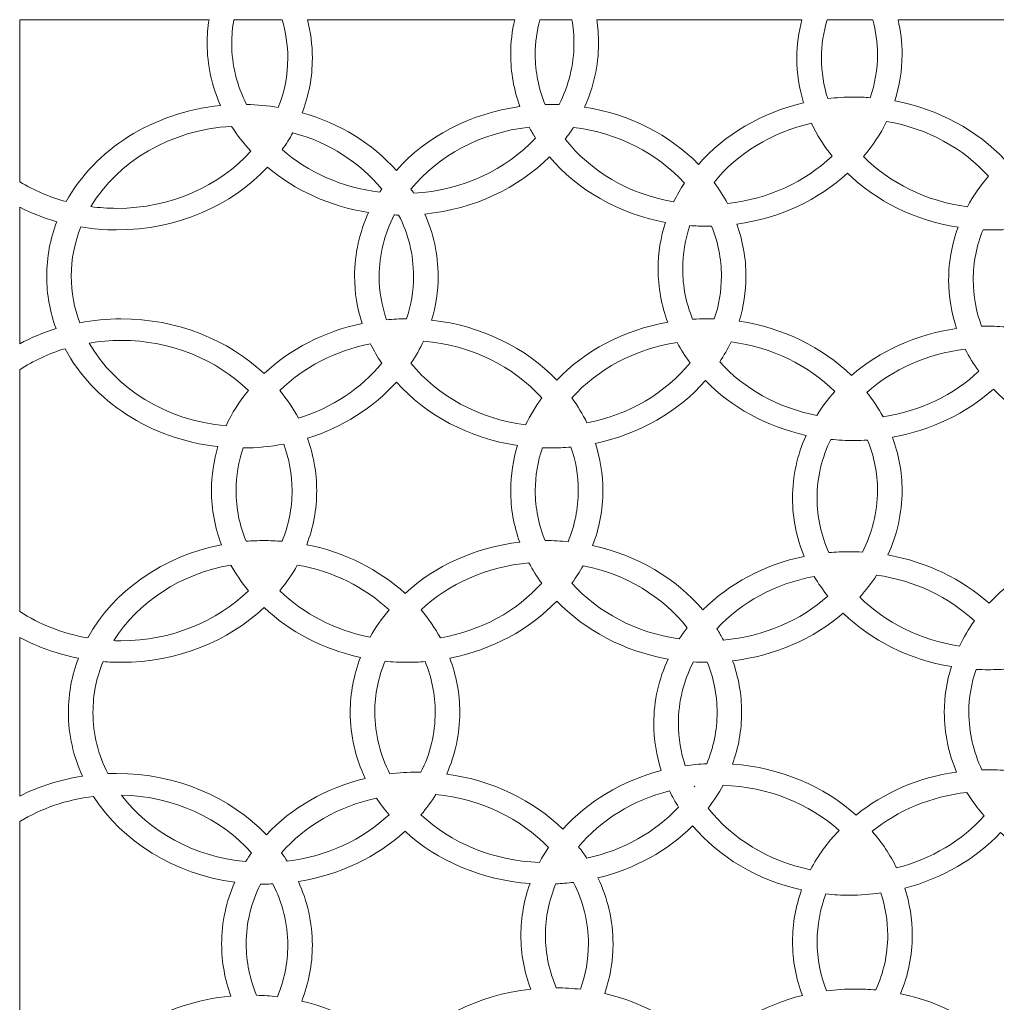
# Model space of a CAD drawing. Header units: millimetres. Extents: x -1200 to 1200, y -590 to 590.
# Drawn here: x -1200 to -617, y 3 to 590 of the extents above; entities that cross this region are included whole.
import ezdxf

# ---------------------------------------------------------------- set-up
doc = ezdxf.new("R2010")
doc.units = ezdxf.units.MM
doc.header["$MEASUREMENT"] = 0
doc.layers.add('Layer 1', color=7, linetype='Continuous')

msp = doc.modelspace()

# ---------------------------------------------------------------- linework, layer by layer
at = {"layer": 'Layer 1', "color": 250, "lineweight": 20}
for points, knots in [([(-1200.05, 493.2629), (-1200.05, 493.2629), (-1200.05, 589.9734), (-1200.05, 589.9734), (-1200.05, 589.9734), (-1087.1297, 589.9734), (-1087.1297, 589.9734), (-1087.8622, 585.3506), (-1088.2415, 580.6319), (-1088.2415, 575.8364), (-1088.2415, 562.7644), (-1085.4226, 550.2522), (-1080.3003, 538.7397), (-1120.8386, 534.7361), (-1155.2091, 512.3798), (-1172.3166, 481.4035), (-1182.2969, 484.1203), (-1191.6278, 488.1521), (-1200.05, 493.2629)], [0, 0, 0, 0, 0.16666667, 0.16666667, 0.16666667, 0.33333333, 0.33333333, 0.33333333, 0.5, 0.5, 0.5, 0.66666667, 0.66666667, 0.66666667, 0.83333333, 0.83333333, 0.83333333, 1, 1, 1, 1]), ([(-1072.3111, 589.9734), (-1072.3111, 589.9734), (-1043.5507, 589.9734), (-1043.5507, 589.9734), (-1041.3289, 582.642), (-1040.1419, 574.9476), (-1040.1419, 567.0159), (-1040.1419, 556.7365), (-1042.1386, 546.8532), (-1045.7961, 537.6448), (-1051.9478, 538.6553), (-1058.2663, 539.2411), (-1064.7111, 539.3614), (-1070.407, 550.5133), (-1073.5837, 562.8591), (-1073.5837, 575.8364), (-1073.5837, 580.6452), (-1073.1493, 585.3664), (-1072.3111, 589.9734)], [0, 0, 0, 0, 0.16666667, 0.16666667, 0.16666667, 0.33333333, 0.33333333, 0.33333333, 0.5, 0.5, 0.5, 0.66666667, 0.66666667, 0.66666667, 0.83333333, 0.83333333, 0.83333333, 1, 1, 1, 1]), ([(-1028.4501, 589.9734), (-1028.4501, 589.9734), (-904.7966, 589.9734), (-904.7966, 589.9734), (-906.3779, 583.2679), (-907.2087, 576.3275), (-907.2087, 569.221), (-907.2087, 558.396), (-905.2745, 547.9549), (-901.7029, 538.147), (-931.459, 534.0466), (-957.5451, 520.0141), (-975.4002, 500.0592), (-989.6458, 515.9777), (-1009.1297, 528.1276), (-1031.5381, 534.4711), (-1027.6158, 544.7031), (-1025.484, 555.6485), (-1025.484, 567.0159), (-1025.484, 574.9049), (-1026.5114, 582.5891), (-1028.4501, 589.9734)], [0, 0, 0, 0, 0.14285714, 0.14285714, 0.14285714, 0.28571429, 0.28571429, 0.28571429, 0.42857143, 0.42857143, 0.42857143, 0.57142857, 0.57142857, 0.57142857, 0.71428571, 0.71428571, 0.71428571, 0.85714286, 0.85714286, 0.85714286, 1, 1, 1, 1]), ([(-889.7809, 589.9734), (-889.7809, 589.9734), (-870.7303, 589.9734), (-870.7303, 589.9734), (-869.8911, 585.3664), (-869.4537, 580.6455), (-869.4537, 575.8364), (-869.4537, 562.8271), (-872.6439, 550.4502), (-878.3658, 539.2765), (-880.0977, 539.3443), (-881.8377, 539.3853), (-883.5882, 539.3853), (-884.627, 539.3853), (-885.6624, 539.3695), (-886.6952, 539.3452), (-890.483, 548.6961), (-892.5507, 558.7535), (-892.5507, 569.221), (-892.5507, 576.3612), (-891.5925, 583.3089), (-889.7809, 589.9734)], [0, 0, 0, 0, 0.14285714, 0.14285714, 0.14285714, 0.28571429, 0.28571429, 0.28571429, 0.42857143, 0.42857143, 0.42857143, 0.57142857, 0.57142857, 0.57142857, 0.71428571, 0.71428571, 0.71428571, 0.85714286, 0.85714286, 0.85714286, 1, 1, 1, 1]), ([(-855.9088, 589.9734), (-855.9088, 589.9734), (-733.5584, 589.9734), (-733.5584, 589.9734), (-735.4971, 582.5887), (-736.5204, 574.9049), (-736.5204, 567.0159), (-736.5204, 557.8024), (-735.1162, 548.8675), (-732.498, 540.3641), (-757.7173, 534.4669), (-779.6228, 521.3125), (-795.1179, 503.6216), (-812.3214, 521.1773), (-836.1576, 533.5922), (-863.1579, 537.8061), (-857.7698, 549.5746), (-854.7959, 562.4106), (-854.7959, 575.8364), (-854.7959, 580.6319), (-855.1756, 585.3506), (-855.9088, 589.9734)], [0, 0, 0, 0, 0.14285714, 0.14285714, 0.14285714, 0.28571429, 0.28571429, 0.28571429, 0.42857143, 0.42857143, 0.42857143, 0.57142857, 0.57142857, 0.57142857, 0.71428571, 0.71428571, 0.71428571, 0.85714286, 0.85714286, 0.85714286, 1, 1, 1, 1]), ([(-718.4582, 589.9734), (-718.4582, 589.9734), (-691.1957, 589.9734), (-691.1957, 589.9734), (-689.3826, 583.3089), (-688.4207, 576.3612), (-688.4207, 569.221), (-688.4207, 560.261), (-689.9395, 551.6018), (-692.7499, 543.4286), (-695.9837, 543.6684), (-699.253, 543.7956), (-702.5552, 543.7956), (-707.8201, 543.7956), (-713.007, 543.4862), (-718.0904, 542.8871), (-720.5454, 550.5683), (-721.8625, 558.6618), (-721.8625, 567.0159), (-721.8625, 574.9472), (-720.679, 582.6416), (-718.4582, 589.9734)], [0, 0, 0, 0, 0.14285714, 0.14285714, 0.14285714, 0.28571429, 0.28571429, 0.28571429, 0.42857143, 0.42857143, 0.42857143, 0.57142857, 0.57142857, 0.57142857, 0.71428571, 0.71428571, 0.71428571, 0.85714286, 0.85714286, 0.85714286, 1, 1, 1, 1]), ([(-676.1795, 589.9734), (-676.1795, 589.9734), (-555.6601, 589.9734), (-555.6601, 589.9734), (-557.243, 583.2684), (-558.0736, 576.3283), (-558.0736, 569.221), (-558.0736, 557.3463), (-555.7457, 545.935), (-551.4816, 535.313), (-575.1295, 531.2867), (-596.2664, 520.9575), (-612.5266, 506.4113), (-628.998, 523.9298), (-651.9505, 536.593), (-678.1096, 541.52), (-675.2791, 550.3358), (-673.7629, 559.6287), (-673.7629, 569.221), (-673.7629, 576.3279), (-674.5966, 583.2684), (-676.1795, 589.9734)], [0, 0, 0, 0, 0.14285714, 0.14285714, 0.14285714, 0.28571429, 0.28571429, 0.28571429, 0.42857143, 0.42857143, 0.42857143, 0.57142857, 0.57142857, 0.57142857, 0.71428571, 0.71428571, 0.71428571, 0.85714286, 0.85714286, 0.85714286, 1, 1, 1, 1]), ([(-634.828, 478.3861), (-631.3506, 484.8261), (-627.131, 490.9008), (-622.2649, 496.5241), (-637.137, 513.1491), (-658.5395, 525.0755), (-683.0298, 529.2698), (-686.6653, 521.7746), (-691.2912, 514.7317), (-696.7609, 508.2704), (-681.1441, 492.5282), (-659.3897, 481.5917), (-634.828, 478.3861)], [0, 0, 0, 0, 0.25, 0.25, 0.25, 0.5, 0.5, 0.5, 0.75, 0.75, 0.75, 1, 1, 1, 1]), ([(-1062.2255, 511.4663), (-1066.5087, 516.1069), (-1070.3379, 521.0813), (-1073.6587, 526.3359), (-1110.096, 524.3236), (-1141.449, 505.3967), (-1157.6047, 478.4343), (-1152.5814, 477.7622), (-1147.4386, 477.4132), (-1142.2067, 477.4132), (-1109.8573, 477.4132), (-1080.9459, 490.7438), (-1062.2255, 511.4663)], [0, 0, 0, 0, 0.25, 0.25, 0.25, 0.5, 0.5, 0.5, 0.75, 0.75, 0.75, 1, 1, 1, 1]), ([(-984.1291, 488.8557), (-996.9884, 504.6504), (-1015.5326, 516.6539), (-1037.0999, 522.5252), (-1039.0225, 519.0438), (-1041.1653, 515.6734), (-1043.5083, 512.4237), (-1028.1112, 498.9528), (-1007.8651, 489.7518), (-985.3161, 487.0568), (-984.9278, 487.6609), (-984.5305, 488.2591), (-984.1291, 488.8557)], [0, 0, 0, 0, 0.25, 0.25, 0.25, 0.5, 0.5, 0.5, 0.75, 0.75, 0.75, 1, 1, 1, 1]), ([(-966.6659, 488.8536), (-966.1223, 488.0471), (-965.5894, 487.2347), (-965.071, 486.4141), (-935.8252, 488.0284), (-909.8583, 500.5401), (-892.3925, 519.357), (-893.7402, 521.4708), (-895.0078, 523.6294), (-896.1868, 525.8311), (-925.1653, 522.6758), (-950.4401, 508.7829), (-966.6659, 488.8536)], [0, 0, 0, 0, 0.25, 0.25, 0.25, 0.5, 0.5, 0.5, 0.75, 0.75, 0.75, 1, 1, 1, 1]), ([(-810.016, 481.2769), (-808.1424, 485.1384), (-806.0072, 488.88), (-803.6276, 492.4825), (-819.6416, 510.1947), (-843.1035, 522.5021), (-869.7925, 525.6924), (-871.3268, 523.3056), (-872.9692, 520.9776), (-874.7096, 518.7136), (-859.8141, 499.6484), (-836.754, 485.8565), (-810.016, 481.2769)], [0, 0, 0, 0, 0.25, 0.25, 0.25, 0.5, 0.5, 0.5, 0.75, 0.75, 0.75, 1, 1, 1, 1]), ([(-715.5337, 508.5161), (-720.3853, 514.6136), (-724.5028, 521.1905), (-727.77, 528.1497), (-751.5891, 522.8021), (-772.1009, 510.0671), (-785.9276, 492.9088), (-782.9251, 488.892), (-780.2333, 484.6819), (-777.8874, 480.3019), (-753.3727, 482.9713), (-731.5112, 493.3252), (-715.5337, 508.5161)], [0, 0, 0, 0, 0.25, 0.25, 0.25, 0.5, 0.5, 0.5, 0.75, 0.75, 0.75, 1, 1, 1, 1]), ([(-958.4263, 474.0091), (-953.3041, 462.4966), (-950.4847, 449.9866), (-950.4847, 436.9138), (-950.4847, 427.8556), (-951.8353, 419.0646), (-954.3709, 410.6899), (-924.5628, 407.4075), (-898.1915, 394.1891), (-879.7114, 374.9511), (-862.9948, 392.3509), (-839.8227, 404.8251), (-813.4905, 409.479), (-817.2451, 419.5091), (-819.2783, 430.2152), (-819.2783, 441.324), (-819.2783, 450.9147), (-817.763, 460.2036), (-814.9332, 469.0172), (-843.0298, 474.3087), (-867.4285, 488.5242), (-884.0695, 508.0963), (-902.7553, 489.5282), (-928.9594, 476.9195), (-958.4263, 474.0091)], [0, 0, 0, 0, 0.125, 0.125, 0.125, 0.25, 0.25, 0.25, 0.375, 0.375, 0.375, 0.5, 0.5, 0.5, 0.625, 0.625, 0.625, 0.75, 0.75, 0.75, 0.875, 0.875, 0.875, 1, 1, 1, 1]), ([(-1054.2753, 378.7916), (-1038.8068, 393.3591), (-1018.5832, 403.9901), (-995.8105, 408.7323), (-998.7404, 417.691), (-1000.3113, 427.1469), (-1000.3113, 436.9138), (-1000.3113, 450.3403), (-997.3392, 463.1746), (-991.9512, 474.9436), (-1015.0807, 478.5537), (-1035.8888, 488.1789), (-1052.196, 501.8999), (-1073.6337, 479.1105), (-1106.0441, 464.5452), (-1142.2067, 464.5452), (-1149.5178, 464.5452), (-1156.6754, 465.1442), (-1163.6198, 466.2843), (-1167.2783, 457.0756), (-1169.2725, 447.1939), (-1169.2725, 436.9138), (-1169.2725, 427.2403), (-1167.505, 417.918), (-1164.2487, 409.1782), (-1156.305, 410.6882), (-1148.0656, 411.4882), (-1139.6205, 411.4882), (-1105.9895, 411.4882), (-1075.6058, 398.8869), (-1054.2753, 378.7916)], [0, 0, 0, 0, 0.1, 0.1, 0.1, 0.2, 0.2, 0.2, 0.3, 0.3, 0.3, 0.4, 0.4, 0.4, 0.5, 0.5, 0.5, 0.6, 0.6, 0.6, 0.7, 0.7, 0.7, 0.8, 0.8, 0.8, 0.9, 0.9, 0.9, 1, 1, 1, 1]), ([(-646.004, 434.7086), (-646.004, 445.6672), (-644.0217, 456.2307), (-640.3642, 466.1427), (-666.2986, 470.2184), (-689.3095, 481.8585), (-706.3149, 498.3529), (-723.614, 482.5241), (-746.6179, 471.5378), (-772.3732, 467.9894), (-768.8006, 458.1807), (-766.8655, 447.7401), (-766.8655, 436.9138), (-766.8655, 427.6205), (-768.2893, 418.6097), (-770.953, 410.0405), (-744.6227, 406.1175), (-721.248, 394.4063), (-704.0225, 377.7198), (-687.2083, 392.1939), (-665.4554, 402.2577), (-641.234, 405.7366), (-644.333, 414.9299), (-646.004, 424.6533), (-646.004, 434.7086)], [0, 0, 0, 0, 0.125, 0.125, 0.125, 0.25, 0.25, 0.25, 0.375, 0.375, 0.375, 0.5, 0.5, 0.5, 0.625, 0.625, 0.625, 0.75, 0.75, 0.75, 0.875, 0.875, 0.875, 1, 1, 1, 1]), ([(-1200.05, 396.6131), (-1200.05, 396.6131), (-1200.05, 478.075), (-1200.05, 478.075), (-1193.0746, 474.5612), (-1185.6543, 471.6589), (-1177.8788, 469.4576), (-1181.8016, 459.2252), (-1183.9303, 448.282), (-1183.9303, 436.9138), (-1183.9303, 426.0234), (-1181.9722, 415.5226), (-1178.3591, 405.6635), (-1185.9807, 403.2976), (-1193.2412, 400.2502), (-1200.05, 396.6131)], [0, 0, 0, 0, 0.2, 0.2, 0.2, 0.4, 0.4, 0.4, 0.6, 0.6, 0.6, 0.8, 0.8, 0.8, 1, 1, 1, 1]), ([(-969.3456, 411.4874), (-966.6138, 419.5531), (-965.1426, 428.0873), (-965.1426, 436.9138), (-965.1426, 449.8923), (-968.3183, 462.2377), (-974.0145, 473.3904), (-974.9268, 473.4087), (-975.8356, 473.4382), (-976.7428, 473.4736), (-982.4652, 462.2991), (-985.6533, 449.9238), (-985.6533, 436.9138), (-985.6533, 427.8782), (-984.1116, 419.149), (-981.2556, 410.9148), (-977.3389, 411.2796), (-973.366, 411.4751), (-969.3456, 411.4874)], [0, 0, 0, 0, 0.16666667, 0.16666667, 0.16666667, 0.33333333, 0.33333333, 0.33333333, 0.5, 0.5, 0.5, 0.66666667, 0.66666667, 0.66666667, 0.83333333, 0.83333333, 0.83333333, 1, 1, 1, 1]), ([(-798.6804, 411.2301), (-795.9726, 411.397), (-793.2403, 411.4882), (-790.4855, 411.4882), (-788.8997, 411.4882), (-787.3243, 411.452), (-785.754, 411.3961), (-783.0032, 419.4883), (-781.5234, 428.0549), (-781.5234, 436.9138), (-781.5234, 447.3812), (-783.5912, 457.4361), (-787.3779, 466.787), (-788.4107, 466.7626), (-789.4462, 466.7503), (-790.4855, 466.7503), (-793.7878, 466.7503), (-797.059, 466.8744), (-800.2938, 467.1121), (-803.1036, 458.9397), (-804.6205, 450.2831), (-804.6205, 441.324), (-804.6205, 430.7754), (-802.5247, 420.642), (-798.6804, 411.2301)], [0, 0, 0, 0, 0.125, 0.125, 0.125, 0.25, 0.25, 0.25, 0.375, 0.375, 0.375, 0.5, 0.5, 0.5, 0.625, 0.625, 0.625, 0.75, 0.75, 0.75, 0.875, 0.875, 0.875, 1, 1, 1, 1]), ([(-631.3461, 434.7086), (-631.3461, 445.2077), (-629.2663, 455.292), (-625.4571, 464.6664), (-623.5815, 464.587), (-621.6944, 464.5452), (-619.7973, 464.5452), (-614.5328, 464.5452), (-609.3505, 464.8571), (-604.2682, 465.4561), (-601.8111, 457.7728), (-600.4905, 449.6806), (-600.4905, 441.324), (-600.4905, 428.93), (-603.3834, 417.1094), (-608.6054, 406.3574), (-613.1262, 406.8293), (-617.7221, 407.0781), (-622.3835, 407.0781), (-623.7071, 407.0781), (-625.0257, 407.0563), (-626.3388, 407.0175), (-629.5845, 415.7445), (-631.3461, 425.0514), (-631.3461, 434.7086)], [0, 0, 0, 0, 0.125, 0.125, 0.125, 0.25, 0.25, 0.25, 0.375, 0.375, 0.375, 0.5, 0.5, 0.5, 0.625, 0.625, 0.625, 0.75, 0.75, 0.75, 0.875, 0.875, 0.875, 1, 1, 1, 1]), ([(-1200.05, 236.8912), (-1200.05, 236.8912), (-1200.05, 381.1423), (-1200.05, 381.1423), (-1191.8706, 386.4409), (-1182.7669, 390.6983), (-1172.9931, 393.6822), (-1156.3306, 362.4329), (-1122.2107, 339.6938), (-1081.7691, 335.2414), (-1084.3037, 326.8667), (-1085.6553, 318.0761), (-1085.6553, 309.0167), (-1085.6553, 297.742), (-1083.5621, 286.8819), (-1079.6998, 276.7229), (-1114.8466, 269.8234), (-1144.1007, 248.9417), (-1159.4316, 221.1186), (-1174.3933, 223.7202), (-1188.1935, 229.2104), (-1200.05, 236.8912)], [0, 0, 0, 0, 0.14285714, 0.14285714, 0.14285714, 0.28571429, 0.28571429, 0.28571429, 0.42857143, 0.42857143, 0.42857143, 0.57142857, 0.57142857, 0.57142857, 0.71428571, 0.71428571, 0.71428571, 0.85714286, 0.85714286, 0.85714286, 1, 1, 1, 1]), ([(-1076.9826, 347.7224), (-1073.48, 355.2137), (-1068.9928, 362.2652), (-1063.6652, 368.7517), (-1082.3726, 387.0656), (-1109.507, 398.6202), (-1139.6205, 398.6202), (-1146.0954, 398.6202), (-1152.4322, 398.0813), (-1158.5775, 397.059), (-1143.2054, 370.0463), (-1112.7362, 350.7293), (-1076.9826, 347.7224)], [0, 0, 0, 0, 0.25, 0.25, 0.25, 0.5, 0.5, 0.5, 0.75, 0.75, 0.75, 1, 1, 1, 1]), ([(-1044.8889, 368.7504), (-1040.6484, 363.5858), (-1036.9397, 358.0648), (-1033.8376, 352.247), (-1013.665, 358.4054), (-996.3399, 369.9802), (-984.1326, 384.9701), (-986.6322, 388.6806), (-988.8736, 392.5404), (-990.8337, 396.5295), (-1012.0632, 392.4273), (-1030.8471, 382.491), (-1044.8889, 368.7504)], [0, 0, 0, 0, 0.25, 0.25, 0.25, 0.5, 0.5, 0.5, 0.75, 0.75, 0.75, 1, 1, 1, 1]), ([(-959.1589, 398.2081), (-961.3038, 393.6199), (-963.8164, 389.1968), (-966.6659, 384.9675), (-950.834, 365.5238), (-926.3859, 351.8267), (-898.29, 348.2421), (-895.6253, 353.856), (-892.4116, 359.2233), (-888.6995, 364.2839), (-905.5137, 383.0482), (-930.6569, 395.8109), (-959.1589, 398.2081)], [0, 0, 0, 0, 0.25, 0.25, 0.25, 0.5, 0.5, 0.5, 0.75, 0.75, 0.75, 1, 1, 1, 1]), ([(-870.7308, 364.2839), (-855.4378, 381.3501), (-833.2521, 393.4475), (-807.9182, 397.3026), (-805.6543, 393.1501), (-803.0797, 389.1516), (-800.2227, 385.3285), (-814.687, 367.3824), (-836.4629, 354.2746), (-861.6886, 349.4001), (-864.2418, 354.5964), (-867.2728, 359.5711), (-870.7308, 364.2839)], [0, 0, 0, 0, 0.25, 0.25, 0.25, 0.5, 0.5, 0.5, 0.75, 0.75, 0.75, 1, 1, 1, 1]), ([(-724.6864, 353.8484), (-721.5322, 358.8721), (-717.9137, 363.6425), (-713.8778, 368.1104), (-729.5391, 383.7323), (-751.2754, 394.5565), (-775.7871, 397.6841), (-777.7432, 393.5657), (-779.9961, 389.5822), (-782.5238, 385.7535), (-768.1977, 369.9071), (-747.9115, 358.3861), (-724.6864, 353.8484)], [0, 0, 0, 0, 0.25, 0.25, 0.25, 0.5, 0.5, 0.5, 0.75, 0.75, 0.75, 1, 1, 1, 1]), ([(-628.0418, 380.2022), (-631.0654, 384.4081), (-633.7531, 388.8175), (-636.0665, 393.4027), (-658.8863, 390.698), (-679.3527, 381.3304), (-694.8312, 367.615), (-691.1601, 363.0166), (-687.9073, 358.1429), (-685.1239, 353.0372), (-662.7947, 356.4349), (-642.9148, 366.2389), (-628.0418, 380.2022)], [0, 0, 0, 0, 0.25, 0.25, 0.25, 0.5, 0.5, 0.5, 0.75, 0.75, 0.75, 1, 1, 1, 1]), ([(-975.3992, 373.7649), (-988.9927, 358.5773), (-1007.3527, 346.8221), (-1028.4715, 340.2656), (-1024.8585, 330.4062), (-1022.8978, 319.9071), (-1022.8978, 309.0167), (-1022.8978, 297.7402), (-1024.9981, 286.8801), (-1028.8604, 276.719), (-1006.1247, 272.2571), (-985.8545, 261.9429), (-970.2249, 247.6847), (-952.3877, 263.9568), (-928.5111, 275.0942), (-901.8195, 278.2568), (-905.318, 287.9733), (-907.2087, 298.3073), (-907.2087, 309.0167), (-907.2087, 318.3087), (-905.7814, 327.3152), (-903.1192, 335.8831), (-932.2863, 340.2272), (-957.8284, 354.1278), (-975.3992, 373.7649)], [0, 0, 0, 0, 0.125, 0.125, 0.125, 0.25, 0.25, 0.25, 0.375, 0.375, 0.375, 0.5, 0.5, 0.5, 0.625, 0.625, 0.625, 0.75, 0.75, 0.75, 0.875, 0.875, 0.875, 1, 1, 1, 1]), ([(-739.1066, 304.6064), (-739.1066, 317.7732), (-736.2521, 330.3715), (-731.0598, 341.9531), (-754.7283, 347.2014), (-775.5593, 358.8253), (-791.0279, 374.6071), (-807.1481, 356.2067), (-830.2071, 342.7156), (-856.714, 337.1964), (-853.7834, 328.2368), (-852.2097, 318.784), (-852.2097, 309.0167), (-852.2097, 297.5571), (-854.373, 286.526), (-858.3563, 276.2228), (-831.6828, 270.4604), (-808.5713, 256.6084), (-792.6013, 237.8248), (-776.9105, 253.4172), (-755.9197, 264.8098), (-732.1473, 269.7867), (-736.648, 280.665), (-739.1066, 292.3917), (-739.1066, 304.6064)], [0, 0, 0, 0, 0.125, 0.125, 0.125, 0.25, 0.25, 0.25, 0.375, 0.375, 0.375, 0.5, 0.5, 0.5, 0.625, 0.625, 0.625, 0.75, 0.75, 0.75, 0.875, 0.875, 0.875, 1, 1, 1, 1]), ([(-560.6598, 306.8116), (-560.6598, 316.5781), (-559.089, 326.0309), (-556.159, 334.9892), (-581.3103, 340.2255), (-603.3575, 352.6383), (-619.3154, 369.6136), (-635.391, 355.2351), (-656.2346, 344.9801), (-679.5578, 340.8608), (-675.8036, 330.829), (-673.7629, 320.1268), (-673.7629, 309.0167), (-673.7629, 295.4378), (-676.8035, 282.4627), (-682.3091, 270.5854), (-658.9198, 266.4849), (-638.0177, 256.2116), (-621.9051, 241.7994), (-605.287, 259.4766), (-582.0679, 272.2068), (-555.6171, 277.039), (-558.8919, 286.4675), (-560.6598, 296.464), (-560.6598, 306.8116)], [0, 0, 0, 0, 0.125, 0.125, 0.125, 0.25, 0.25, 0.25, 0.375, 0.375, 0.375, 0.5, 0.5, 0.5, 0.625, 0.625, 0.625, 0.75, 0.75, 0.75, 0.875, 0.875, 0.875, 1, 1, 1, 1]), ([(-1042.582, 336.7518), (-1050.3956, 335.267), (-1058.4939, 334.4686), (-1066.7949, 334.443), (-1069.5262, 326.3773), (-1070.9975, 317.844), (-1070.9975, 309.0167), (-1070.9975, 298.4037), (-1068.8762, 288.2118), (-1064.9869, 278.7514), (-1061.4589, 279.036), (-1057.8869, 279.181), (-1054.2763, 279.181), (-1050.6678, 279.181), (-1047.0992, 279.0287), (-1043.5733, 278.7436), (-1039.6835, 288.2072), (-1037.5557, 298.4011), (-1037.5557, 309.0167), (-1037.5557, 318.691), (-1039.3257, 328.0116), (-1042.582, 336.7518)], [0, 0, 0, 0, 0.14285714, 0.14285714, 0.14285714, 0.28571429, 0.28571429, 0.28571429, 0.42857143, 0.42857143, 0.42857143, 0.57142857, 0.57142857, 0.57142857, 0.71428571, 0.71428571, 0.71428571, 0.85714286, 0.85714286, 0.85714286, 1, 1, 1, 1]), ([(-892.5507, 309.0167), (-892.5507, 317.8747), (-891.0674, 326.4367), (-888.3187, 334.5279), (-886.7493, 334.4725), (-885.1725, 334.443), (-883.5882, 334.443), (-879.4276, 334.443), (-875.3176, 334.6384), (-871.2677, 335.0152), (-868.4113, 326.7805), (-866.8675, 318.0527), (-866.8675, 309.0167), (-866.8675, 298.3171), (-869.0273, 288.0454), (-872.9757, 278.5188), (-877.3093, 278.9523), (-881.7121, 279.181), (-886.1744, 279.181), (-886.353, 279.181), (-886.5312, 279.1776), (-886.7098, 279.1768), (-890.4874, 288.5183), (-892.5507, 298.5624), (-892.5507, 309.0167)], [0, 0, 0, 0, 0.125, 0.125, 0.125, 0.25, 0.25, 0.25, 0.375, 0.375, 0.375, 0.5, 0.5, 0.5, 0.625, 0.625, 0.625, 0.75, 0.75, 0.75, 0.875, 0.875, 0.875, 1, 1, 1, 1]), ([(-724.4487, 304.6064), (-724.4487, 316.9988), (-721.5568, 328.8159), (-716.3369, 339.5676), (-711.8156, 339.0969), (-707.2166, 338.8533), (-702.5552, 338.8533), (-699.8019, 338.8533), (-697.0725, 338.9424), (-694.3663, 339.1093), (-690.5226, 329.6957), (-688.4207, 319.5661), (-688.4207, 309.0167), (-688.4207, 295.9596), (-691.632, 283.5384), (-697.3939, 272.3327), (-699.956, 272.4825), (-702.5377, 272.5656), (-705.1414, 272.5656), (-709.2919, 272.5656), (-713.3929, 272.3711), (-717.4338, 271.9965), (-721.9612, 282.1094), (-724.4487, 293.1115), (-724.4487, 304.6064)], [0, 0, 0, 0, 0.125, 0.125, 0.125, 0.25, 0.25, 0.25, 0.375, 0.375, 0.375, 0.5, 0.5, 0.5, 0.625, 0.625, 0.625, 0.75, 0.75, 0.75, 0.875, 0.875, 0.875, 1, 1, 1, 1]), ([(-1063.6607, 249.2745), (-1067.6171, 254.0923), (-1071.111, 259.2206), (-1074.0821, 264.6105), (-1104.1865, 259.3772), (-1129.606, 242.4607), (-1143.9046, 219.4985), (-1142.4834, 219.446), (-1141.0557, 219.4141), (-1139.6205, 219.4141), (-1109.508, 219.4141), (-1082.3696, 230.9627), (-1063.6607, 249.2745)], [0, 0, 0, 0, 0.25, 0.25, 0.25, 0.5, 0.5, 0.5, 0.75, 0.75, 0.75, 1, 1, 1, 1]), ([(-979.7588, 237.8231), (-994.1015, 251.2906), (-1013.1036, 260.8932), (-1034.4676, 264.6075), (-1037.4367, 259.2193), (-1040.9266, 254.0901), (-1044.8819, 249.2737), (-1030.8961, 235.5898), (-1012.2073, 225.6817), (-991.084, 221.5509), (-987.8797, 227.2954), (-984.081, 232.7399), (-979.7588, 237.8231)], [0, 0, 0, 0, 0.25, 0.25, 0.25, 0.5, 0.5, 0.5, 0.75, 0.75, 0.75, 1, 1, 1, 1]), ([(-960.6928, 237.8278), (-956.2611, 232.6145), (-952.3802, 227.0206), (-949.1265, 221.1144), (-924.7854, 225.3458), (-903.509, 237.2163), (-888.6969, 253.7453), (-891.5364, 257.6158), (-894.0815, 261.6668), (-896.3159, 265.8688), (-921.6002, 263.6615), (-944.2188, 253.2951), (-960.6928, 237.8278)], [0, 0, 0, 0, 0.25, 0.25, 0.25, 0.5, 0.5, 0.5, 0.75, 0.75, 0.75, 1, 1, 1, 1]), ([(-806.6706, 220.549), (-805.1949, 222.8262), (-803.6256, 225.0528), (-801.9607, 227.2177), (-816.3663, 245.6545), (-838.4055, 259.1638), (-864.0251, 264.1744), (-866.0318, 260.5766), (-868.2747, 257.0957), (-870.7313, 253.7479), (-855.1891, 236.4014), (-832.525, 224.1895), (-806.6706, 220.549)], [0, 0, 0, 0, 0.25, 0.25, 0.25, 0.5, 0.5, 0.5, 0.75, 0.75, 0.75, 1, 1, 1, 1]), ([(-639.5144, 216.2711), (-637.0163, 221.4835), (-634.0358, 226.4753), (-630.6304, 231.2102), (-645.7797, 245.4343), (-666.1229, 255.3458), (-688.9598, 258.563), (-691.9283, 253.9834), (-695.2886, 249.6227), (-698.9977, 245.5158), (-683.8559, 230.4085), (-663.0349, 219.7861), (-639.5144, 216.2711)], [0, 0, 0, 0, 0.25, 0.25, 0.25, 0.5, 0.5, 0.5, 0.75, 0.75, 0.75, 1, 1, 1, 1]), ([(-718.0423, 246.0082), (-721.0334, 249.7566), (-723.7491, 253.6856), (-726.1572, 257.7758), (-749.3983, 253.4761), (-769.768, 242.1996), (-784.2748, 226.5722), (-782.8756, 224.3812), (-781.564, 222.1423), (-780.3474, 219.8561), (-756.1054, 221.9716), (-734.317, 231.587), (-718.0423, 246.0082)], [0, 0, 0, 0, 0.25, 0.25, 0.25, 0.5, 0.5, 0.5, 0.75, 0.75, 0.75, 1, 1, 1, 1]), ([(-943.5143, 209.0029), (-939.652, 198.8426), (-937.5537, 187.9851), (-937.5537, 176.7094), (-937.5537, 163.7322), (-940.3336, 151.3075), (-945.3843, 139.8637), (-918.0638, 136.2322), (-893.7993, 124.2329), (-876.1049, 106.9541), (-861.3018, 123.4486), (-840.8676, 135.8815), (-817.3867, 141.9805), (-820.3027, 150.9192), (-821.8645, 160.3519), (-821.8645, 170.0941), (-821.8645, 183.6717), (-818.8245, 196.6447), (-813.3192, 208.5199), (-839.722, 213.149), (-862.9577, 225.6428), (-879.7103, 243.0803), (-895.9126, 226.2137), (-918.1819, 213.9759), (-943.5143, 209.0029)], [0, 0, 0, 0, 0.125, 0.125, 0.125, 0.25, 0.25, 0.25, 0.375, 0.375, 0.375, 0.5, 0.5, 0.5, 0.625, 0.625, 0.625, 0.75, 0.75, 0.75, 0.875, 0.875, 0.875, 1, 1, 1, 1]), ([(-993.9064, 137.3326), (-999.6932, 149.4654), (-1002.8975, 162.7692), (-1002.8975, 176.7094), (-1002.8975, 188.1695), (-1000.7362, 199.1993), (-996.7523, 209.5029), (-1019.1386, 214.3394), (-1039.0184, 224.8718), (-1054.2733, 239.2367), (-1075.6058, 219.1431), (-1105.99, 206.546), (-1139.6205, 206.546), (-1143.2289, 206.546), (-1146.799, 206.6971), (-1150.3254, 206.9821), (-1154.2152, 197.5181), (-1156.3416, 187.3258), (-1156.3416, 176.7094), (-1156.3416, 163.7002), (-1153.1538, 151.3237), (-1147.432, 140.1496), (-1145.699, 140.2175), (-1143.9576, 140.2584), (-1142.2067, 140.2584), (-1106.4404, 140.2584), (-1074.3513, 126.004), (-1052.9127, 103.6418), (-1037.837, 119.6763), (-1017.3306, 131.6418), (-993.9064, 137.3326)], [0, 0, 0, 0, 0.1, 0.1, 0.1, 0.2, 0.2, 0.2, 0.3, 0.3, 0.3, 0.4, 0.4, 0.4, 0.5, 0.5, 0.5, 0.6, 0.6, 0.6, 0.7, 0.7, 0.7, 0.8, 0.8, 0.8, 0.9, 0.9, 0.9, 1, 1, 1, 1]), ([(-701.2116, 115.4495), (-684.8313, 128.6508), (-664.1668, 137.8097), (-641.303, 141.1058), (-646.0134, 152.2035), (-648.5902, 164.2007), (-648.5902, 176.7094), (-648.5902, 186.1422), (-647.1199, 195.281), (-644.38, 203.9659), (-669.7074, 208.2348), (-692.1689, 219.7315), (-708.8565, 235.8991), (-726.4079, 220.7931), (-749.3407, 210.492), (-774.8463, 207.4707), (-771.3463, 197.7533), (-769.4517, 187.4206), (-769.4517, 176.7094), (-769.4517, 165.9531), (-771.3623, 155.5752), (-774.8903, 145.8216), (-746.1641, 143.7721), (-720.3237, 132.5212), (-701.2116, 115.4495)], [0, 0, 0, 0, 0.125, 0.125, 0.125, 0.25, 0.25, 0.25, 0.375, 0.375, 0.375, 0.5, 0.5, 0.5, 0.625, 0.625, 0.625, 0.75, 0.75, 0.75, 0.875, 0.875, 0.875, 1, 1, 1, 1]), ([(-1200.05, 126.7302), (-1200.05, 126.7302), (-1200.05, 221.4186), (-1200.05, 221.4186), (-1189.3725, 215.7151), (-1177.583, 211.4687), (-1165.0395, 209.0067), (-1168.9021, 198.8447), (-1170.9994, 187.9864), (-1170.9994, 176.7094), (-1170.9994, 163.2833), (-1168.028, 150.4477), (-1162.6399, 138.6793), (-1176.0292, 136.5893), (-1188.6384, 132.479), (-1200.05, 126.7302)], [0, 0, 0, 0, 0.2, 0.2, 0.2, 0.4, 0.4, 0.4, 0.6, 0.6, 0.6, 0.8, 0.8, 0.8, 1, 1, 1, 1]), ([(-979.2529, 140.0088), (-973.9005, 140.674), (-968.4338, 141.0192), (-962.8787, 141.0192), (-962.1485, 141.0192), (-961.4224, 141.0064), (-960.6958, 140.9944), (-955.2422, 151.9458), (-952.2117, 164.027), (-952.2117, 176.7094), (-952.2117, 187.3242), (-954.3384, 197.5148), (-958.2272, 206.9765), (-961.7531, 206.6923), (-965.3237, 206.546), (-968.9322, 206.546), (-973.395, 206.546), (-977.7992, 206.773), (-982.1334, 207.2065), (-986.0822, 197.6794), (-988.2395, 187.4095), (-988.2395, 176.7094), (-988.2395, 163.6443), (-985.0224, 151.2187), (-979.2529, 140.0088)], [0, 0, 0, 0, 0.125, 0.125, 0.125, 0.25, 0.25, 0.25, 0.375, 0.375, 0.375, 0.5, 0.5, 0.5, 0.625, 0.625, 0.625, 0.75, 0.75, 0.75, 0.875, 0.875, 0.875, 1, 1, 1, 1]), ([(-807.2067, 170.0941), (-807.2067, 183.1499), (-803.9984, 195.5682), (-798.2371, 206.7717), (-795.6744, 206.6232), (-793.0897, 206.546), (-790.4855, 206.546), (-790.3068, 206.546), (-790.1302, 206.5511), (-789.9521, 206.552), (-786.1733, 197.2101), (-784.1096, 187.165), (-784.1096, 176.7094), (-784.1096, 165.9437), (-786.2935, 155.6106), (-790.2888, 146.0344), (-794.6125, 145.8442), (-798.8756, 145.4427), (-803.0646, 144.8462), (-805.7559, 152.8593), (-807.2067, 161.3329), (-807.2067, 170.0941)], [0, 0, 0, 0, 0.14285714, 0.14285714, 0.14285714, 0.28571429, 0.28571429, 0.28571429, 0.42857143, 0.42857143, 0.42857143, 0.57142857, 0.57142857, 0.57142857, 0.71428571, 0.71428571, 0.71428571, 0.85714286, 0.85714286, 0.85714286, 1, 1, 1, 1]), ([(-626.1356, 142.4042), (-624.8896, 142.4396), (-623.639, 142.4635), (-622.3835, 142.4635), (-617.6305, 142.4635), (-612.945, 142.2058), (-608.3386, 141.716), (-604.9272, 150.6402), (-603.0767, 160.1843), (-603.0767, 170.0941), (-603.0767, 181.5908), (-605.5718, 192.5899), (-610.0996, 202.7046), (-614.1375, 202.3295), (-618.2349, 202.1358), (-622.3835, 202.1358), (-624.827, 202.1358), (-627.2541, 202.2041), (-629.6612, 202.335), (-632.4349, 194.21), (-633.9323, 185.6093), (-633.9323, 176.7094), (-633.9323, 164.5693), (-631.1574, 152.9788), (-626.1356, 142.4042)], [0, 0, 0, 0, 0.125, 0.125, 0.125, 0.25, 0.25, 0.25, 0.375, 0.375, 0.375, 0.5, 0.5, 0.5, 0.625, 0.625, 0.625, 0.75, 0.75, 0.75, 0.875, 0.875, 0.875, 1, 1, 1, 1]), ([(-866.7365, 96.5332), (-864.994, 94.3153), (-863.3485, 92.0341), (-861.8058, 89.6951), (-839.9628, 94.4241), (-820.8501, 105.3575), (-807.0475, 120.228), (-809.0321, 123.3377), (-810.8387, 126.5463), (-812.4535, 129.843), (-834.4817, 124.2926), (-853.4973, 112.3782), (-866.7365, 96.5332)], [0, 0, 0, 0, 0.25, 0.25, 0.25, 0.5, 0.5, 0.5, 0.75, 0.75, 0.75, 1, 1, 1, 1]), ([(-797.6211, 132.2508), (-797.67, 132.3425), (-797.7196, 132.4347), (-797.7681, 132.5264), (-797.6491, 132.5405), (-797.53, 132.5558), (-797.4108, 132.5691), (-797.48, 132.4624), (-797.5515, 132.357), (-797.6211, 132.2508)], [0, 0, 0, 0, 0.33333333, 0.33333333, 0.33333333, 0.66666667, 0.66666667, 0.66666667, 1, 1, 1, 1]), ([(-728.3725, 82.8412), (-723.9088, 91.3016), (-718.1674, 99.1428), (-711.3692, 106.175), (-729.0841, 122.128), (-753.4867, 132.3327), (-780.5261, 133.2257), (-783.0803, 128.4694), (-786.0412, 123.9116), (-789.366, 119.5867), (-775.1635, 101.4046), (-753.5347, 88.0165), (-728.3725, 82.8412)], [0, 0, 0, 0, 0.25, 0.25, 0.25, 0.5, 0.5, 0.5, 0.75, 0.75, 0.75, 1, 1, 1, 1]), ([(-1200.05, -35.9602), (-1200.05, -35.9602), (-1200.05, 111.5338), (-1200.05, 111.5338), (-1187.1806, 119.3426), (-1172.1864, 124.6314), (-1156.0048, 126.5656), (-1138.6906, 99.6331), (-1107.9041, 80.197), (-1071.7727, 75.3934), (-1076.8239, 63.9492), (-1079.6018, 51.5253), (-1079.6018, 38.5476), (-1079.6018, 27.697), (-1077.6576, 17.232), (-1074.07, 7.4041), (-1114.7024, 3.7214), (-1149.2626, -18.3892), (-1166.6733, -49.2007), (-1178.788, -46.5671), (-1190.0586, -42.0229), (-1200.05, -35.9602)], [0, 0, 0, 0, 0.14285714, 0.14285714, 0.14285714, 0.28571429, 0.28571429, 0.28571429, 0.42857143, 0.42857143, 0.42857143, 0.57142857, 0.57142857, 0.57142857, 0.71428571, 0.71428571, 0.71428571, 0.85714286, 0.85714286, 0.85714286, 1, 1, 1, 1]), ([(-1065.2846, 87.6278), (-1064.1777, 89.3994), (-1063.0087, 91.136), (-1061.7882, 92.8427), (-1079.953, 113.2367), (-1107.9272, 126.5971), (-1139.3842, 127.3541), (-1123, 105.6719), (-1096.1712, 90.5582), (-1065.2846, 87.6278)], [0, 0, 0, 0, 0.33333333, 0.33333333, 0.33333333, 0.66666667, 0.66666667, 0.66666667, 1, 1, 1, 1]), ([(-979.7599, 115.5954), (-982.4661, 118.7789), (-984.9688, 122.1024), (-987.2467, 125.5539), (-1010.112, 120.6047), (-1029.9853, 108.8619), (-1043.9091, 92.9165), (-1042.7151, 91.2849), (-1041.5696, 89.6234), (-1040.4812, 87.9298), (-1016.6735, 90.7755), (-995.4356, 100.8756), (-979.7599, 115.5954)], [0, 0, 0, 0, 0.25, 0.25, 0.25, 0.5, 0.5, 0.5, 0.75, 0.75, 0.75, 1, 1, 1, 1]), ([(-951.8768, 127.6272), (-954.5006, 123.4307), (-957.4496, 119.4109), (-960.6938, 115.595), (-942.8692, 98.8603), (-917.8526, 88.0963), (-890.0481, 87.1776), (-888.4207, 90.2079), (-886.6287, 93.1559), (-884.6826, 96.0156), (-901.207, 113.3084), (-925.0061, 125.0786), (-951.8768, 127.6272)], [0, 0, 0, 0, 0.25, 0.25, 0.25, 0.5, 0.5, 0.5, 0.75, 0.75, 0.75, 1, 1, 1, 1]), ([(-691.6094, 105.7308), (-676.323, 118.1483), (-656.727, 126.5272), (-635.0562, 128.9025), (-632.0817, 123.982), (-628.6628, 119.2969), (-624.8486, 114.8897), (-637.9676, 100.2244), (-656.1661, 89.215), (-677.0842, 83.9442), (-680.9049, 91.7509), (-685.8031, 99.06), (-691.6094, 105.7308)], [0, 0, 0, 0, 0.25, 0.25, 0.25, 0.5, 0.5, 0.5, 0.75, 0.75, 0.75, 1, 1, 1, 1]), ([(-973.5461, -27.8305), (-954.9184, -6.5554), (-927.0183, 8.1662), (-895.2334, 11.5925), (-899.0487, 21.6973), (-901.1205, 32.49), (-901.1205, 43.6939), (-901.1205, 54.4511), (-899.2118, 64.8268), (-895.6833, 74.5809), (-924.8449, 76.6615), (-951.0331, 88.2238), (-970.2273, 105.7325), (-986.9905, 90.4375), (-1009.0872, 79.6803), (-1033.846, 75.8162), (-1028.4581, 64.0473), (-1025.484, 51.2134), (-1025.484, 37.7868), (-1025.484, 26.1281), (-1027.7285, 14.9138), (-1031.8459, 4.4574), (-1008.8644, -0.9636), (-988.6478, -12.4155), (-973.5461, -27.8305)], [0, 0, 0, 0, 0.125, 0.125, 0.125, 0.25, 0.25, 0.25, 0.375, 0.375, 0.375, 0.5, 0.5, 0.5, 0.625, 0.625, 0.625, 0.75, 0.75, 0.75, 0.875, 0.875, 0.875, 1, 1, 1, 1]), ([(-855.1497, 77.9254), (-849.3623, 65.7916), (-846.156, 52.4887), (-846.156, 38.5476), (-846.156, 28.2644), (-847.9045, 18.3286), (-851.1408, 8.9521), (-827.2231, 3.3843), (-806.2759, -8.7084), (-790.9454, -25.0105), (-776.0553, -9.4722), (-756.0229, 2.1516), (-733.1882, 7.8052), (-737.0239, 17.9348), (-739.1066, 28.7564), (-739.1066, 39.9919), (-739.1066, 50.698), (-737.2176, 61.028), (-733.7206, 70.7412), (-760.0738, 76.6), (-782.9056, 90.3628), (-798.7249, 108.9685), (-813.5224, 94.2649), (-833.0359, 83.2978), (-855.1497, 77.9254)], [0, 0, 0, 0, 0.125, 0.125, 0.125, 0.25, 0.25, 0.25, 0.375, 0.375, 0.375, 0.5, 0.5, 0.5, 0.625, 0.625, 0.625, 0.75, 0.75, 0.75, 0.875, 0.875, 0.875, 1, 1, 1, 1]), ([(-558.0736, 37.7868), (-558.0736, 51.0777), (-555.1652, 63.7896), (-549.8797, 75.4608), (-575.2172, 78.9323), (-597.8963, 89.6059), (-615.1103, 105.0038), (-629.7662, 89.4177), (-649.552, 77.677), (-672.162, 71.8062), (-669.2456, 62.8667), (-667.6747, 53.4373), (-667.6747, 43.6939), (-667.6747, 31.4701), (-670.1364, 19.7346), (-674.6437, 8.8493), (-649.9118, 3.6783), (-628.1894, -8.4375), (-612.312, -25.0015), (-596.4806, -9.9881), (-575.6154, 0.8766), (-552.1141, 5.4896), (-555.9769, 15.6507), (-558.0736, 26.5108), (-558.0736, 37.7868)], [0, 0, 0, 0, 0.125, 0.125, 0.125, 0.25, 0.25, 0.25, 0.375, 0.375, 0.375, 0.5, 0.5, 0.5, 0.625, 0.625, 0.625, 0.75, 0.75, 0.75, 0.875, 0.875, 0.875, 1, 1, 1, 1]), ([(-1064.9438, 38.5476), (-1064.9438, 51.2292), (-1061.9123, 63.3074), (-1056.4582, 74.2571), (-1055.7326, 74.2452), (-1055.005, 74.2387), (-1054.2763, 74.2387), (-1052.5259, 74.2387), (-1050.7864, 74.2789), (-1049.0544, 74.3467), (-1043.3321, 63.1722), (-1040.1419, 50.797), (-1040.1419, 37.7868), (-1040.1419, 26.9869), (-1042.3392, 16.6218), (-1046.3587, 7.0201), (-1050.4371, 7.5065), (-1054.5825, 7.8073), (-1058.7817, 7.9101), (-1062.767, 17.4757), (-1064.9438, 27.796), (-1064.9438, 38.5476)], [0, 0, 0, 0, 0.14285714, 0.14285714, 0.14285714, 0.28571429, 0.28571429, 0.28571429, 0.42857143, 0.42857143, 0.42857143, 0.57142857, 0.57142857, 0.57142857, 0.71428571, 0.71428571, 0.71428571, 0.85714286, 0.85714286, 0.85714286, 1, 1, 1, 1]), ([(-865.5984, 11.4641), (-862.4958, 20.0145), (-860.8139, 29.1144), (-860.8139, 38.5476), (-860.8139, 51.6123), (-864.0307, 64.0366), (-869.7989, 75.2475), (-873.2485, 74.8191), (-876.7464, 74.5246), (-880.2849, 74.3689), (-884.2807, 64.7923), (-886.4625, 54.4605), (-886.4625, 43.6939), (-886.4625, 32.6768), (-884.1726, 22.1146), (-879.9977, 12.3511), (-875.1215, 12.3157), (-870.3169, 12.0136), (-865.5984, 11.4641)], [0, 0, 0, 0, 0.16666667, 0.16666667, 0.16666667, 0.33333333, 0.33333333, 0.33333333, 0.5, 0.5, 0.5, 0.66666667, 0.66666667, 0.66666667, 0.83333333, 0.83333333, 0.83333333, 1, 1, 1, 1]), ([(-724.4487, 39.9919), (-724.4487, 49.9009), (-722.5986, 59.4416), (-719.1888, 68.3637), (-714.5824, 67.8743), (-709.8939, 67.6233), (-705.1414, 67.6233), (-698.7906, 67.6233), (-692.5578, 68.077), (-686.4787, 68.9427), (-683.7863, 60.9287), (-682.3326, 52.4568), (-682.3326, 43.6939), (-682.3326, 32.1891), (-684.8302, 21.1806), (-689.364, 11.06), (-693.394, 11.4338), (-697.4834, 11.627), (-701.6235, 11.627), (-707.4413, 11.627), (-713.1627, 11.2473), (-718.7559, 10.5189), (-722.4395, 19.7563), (-724.4487, 29.6746), (-724.4487, 39.9919)], [0, 0, 0, 0, 0.125, 0.125, 0.125, 0.25, 0.25, 0.25, 0.375, 0.375, 0.375, 0.5, 0.5, 0.5, 0.625, 0.625, 0.625, 0.75, 0.75, 0.75, 0.875, 0.875, 0.875, 1, 1, 1, 1])]:
    msp.add_open_spline(points, degree=3, knots=knots, dxfattribs=at)

doc.saveas('drawing.dxf')
